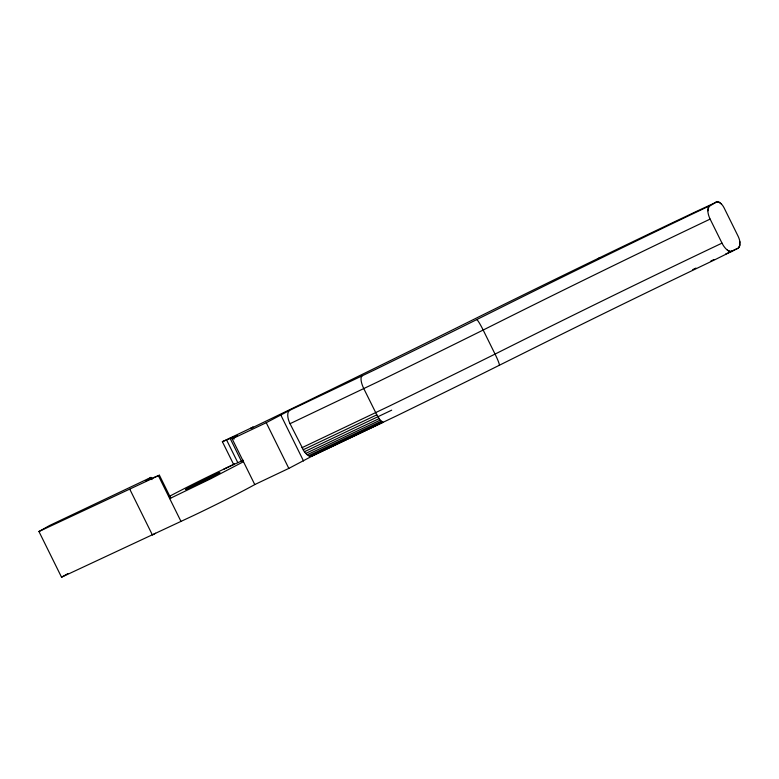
<?xml version="1.0" encoding="UTF-8"?>
<svg xmlns="http://www.w3.org/2000/svg" width="779" height="779" viewBox="0 0 779 779"><rect width="100%" height="100%" fill="white"/><g stroke="black" fill="none" stroke-linecap="round" stroke-linejoin="round"><path stroke-width="1.17" d="M739.884 241.763L739.68 245.239L739.884 241.763A10.682 5.102 64.6 0 0 738.005 236.027L724.217 208.11A9.173 4.382 64.6 0 0 721.315 203.913L719.134 202.238L717.157 201.79L697.244 211.031A432.472 12.834 -26.3 0 0 618.283 248.696L597.464 258.755A432.472 12.834 -26.3 0 0 490.04 311.318L468.179 322.155A610.95 18.121 -26.3 0 1 250.672 428.528A9.124 2.902 64.3 0 1 251.237 428.392M732.289 251.461L730.03 251.666L727.382 250.117A12.347 5.901 64.6 0 1 722.006 243.136L710.127 219.103A11.821 5.648 64.6 0 1 707.868 210.797L708.958 206.474L716.329 202.053M707.868 210.797L708.13 207.691L709.503 205.87M152.002 479.601L150.931 477.42L49.496 525.552L38.95 531.512L61.541 577.21L193.007 515.776A51.005 1.509 -26.3 0 0 254.762 484.567L288.824 468.403L312.252 456.046L396.715 415.801A510.148 15.132 -26.3 0 0 479.143 375.322L517.869 356.042A385.576 11.442 -26.3 0 1 714.479 259.933L738.288 248.112L739.962 245.103M250.672 428.528L253.165 427.009L222.375 441.683L233.671 464.537L243.272 460.262M150.931 477.42L145.819 480.799L159.413 475.219L170.698 498.063L169.725 498.618L210.856 478.705L243.467 461.713M254.762 484.567L232.171 438.869L237.186 435.539L222.375 441.683M38.95 531.512L159.413 475.219M232.171 438.869L266.243 422.705L289.661 410.348L374.056 370.152A510.673 15.152 -26.3 0 0 456.572 329.634L495.356 310.324A385.05 11.422 -26.3 0 1 691.703 214.342L709.815 205.724M61.541 577.21L67.861 573.636M155.596 533.245L152.431 535.037L129.84 489.329M391.691 410.163L304.365 451.762L290.022 423.698A11.821 5.599 64.6 0 1 289.661 410.338M597.941 258.657L600.025 257.645M290.022 423.698L377.572 381.983A522.495 15.502 -26.3 0 0 483.165 330.043A373.229 11.072 -26.3 0 1 710.127 219.103M223.885 469.114L234.391 464.128L223.885 469.114A51.005 1.509 -26.3 0 0 169.062 496.535M301.901 447.74L389.461 406.025A522.495 15.502 -26.3 0 0 495.054 354.085A373.229 11.072 -26.3 0 1 722.006 243.136M303.06 449.843L376.812 414.847L380.162 420.134L383.21 422.374M728.696 251.12L732.62 251.305M304.365 451.762L305.757 453.417L379.081 418.625M305.757 453.417L307.199 454.751L380.162 420.134M307.199 454.751L308.62 455.715L381.155 421.293M308.62 455.715L309.964 456.26L382.012 422.072M309.964 456.26L311.191 456.367L382.703 422.442M715.774 202.316L717.157 201.79M718.102 201.849L716.709 201.995M719.134 202.238L721.315 203.913M739.631 246.417L738.541 247.683L739.067 247.43M725.668 254.042L738.288 248.112M311.191 456.367L312.252 456.046M727.382 250.117L728.842 251.052M376.812 414.847L363.822 388.682A11.763 4.002 64.3 0 1 361.144 380.571A12.006 4.08 64.3 0 1 362.079 375.984M280.937 415.275L303.528 460.973M266.243 422.705L288.824 468.403M232.931 437L234.012 439.181M230.058 438.236L241.344 461.08M226.514 439.804L237.809 462.648M158.429 475.765L181.01 521.472M476.719 319.672A11.841 1.188 63.5 0 1 483.175 330.043L495.054 354.085A12.367 1.237 63.5 0 1 499.242 365.37M692.745 269.622A430.962 12.785 -26.3 0 1 695.968 268.083M710.818 261.043A430.962 12.785 -26.3 0 1 713.954 259.563M191.225 487.206A19.124 0.565 -26.3 0 0 219.542 472.892A19.124 0.565 -26.3 0 0 197.632 482.97A19.124 0.565 -26.3 0 0 191.225 487.206"/></g></svg>
